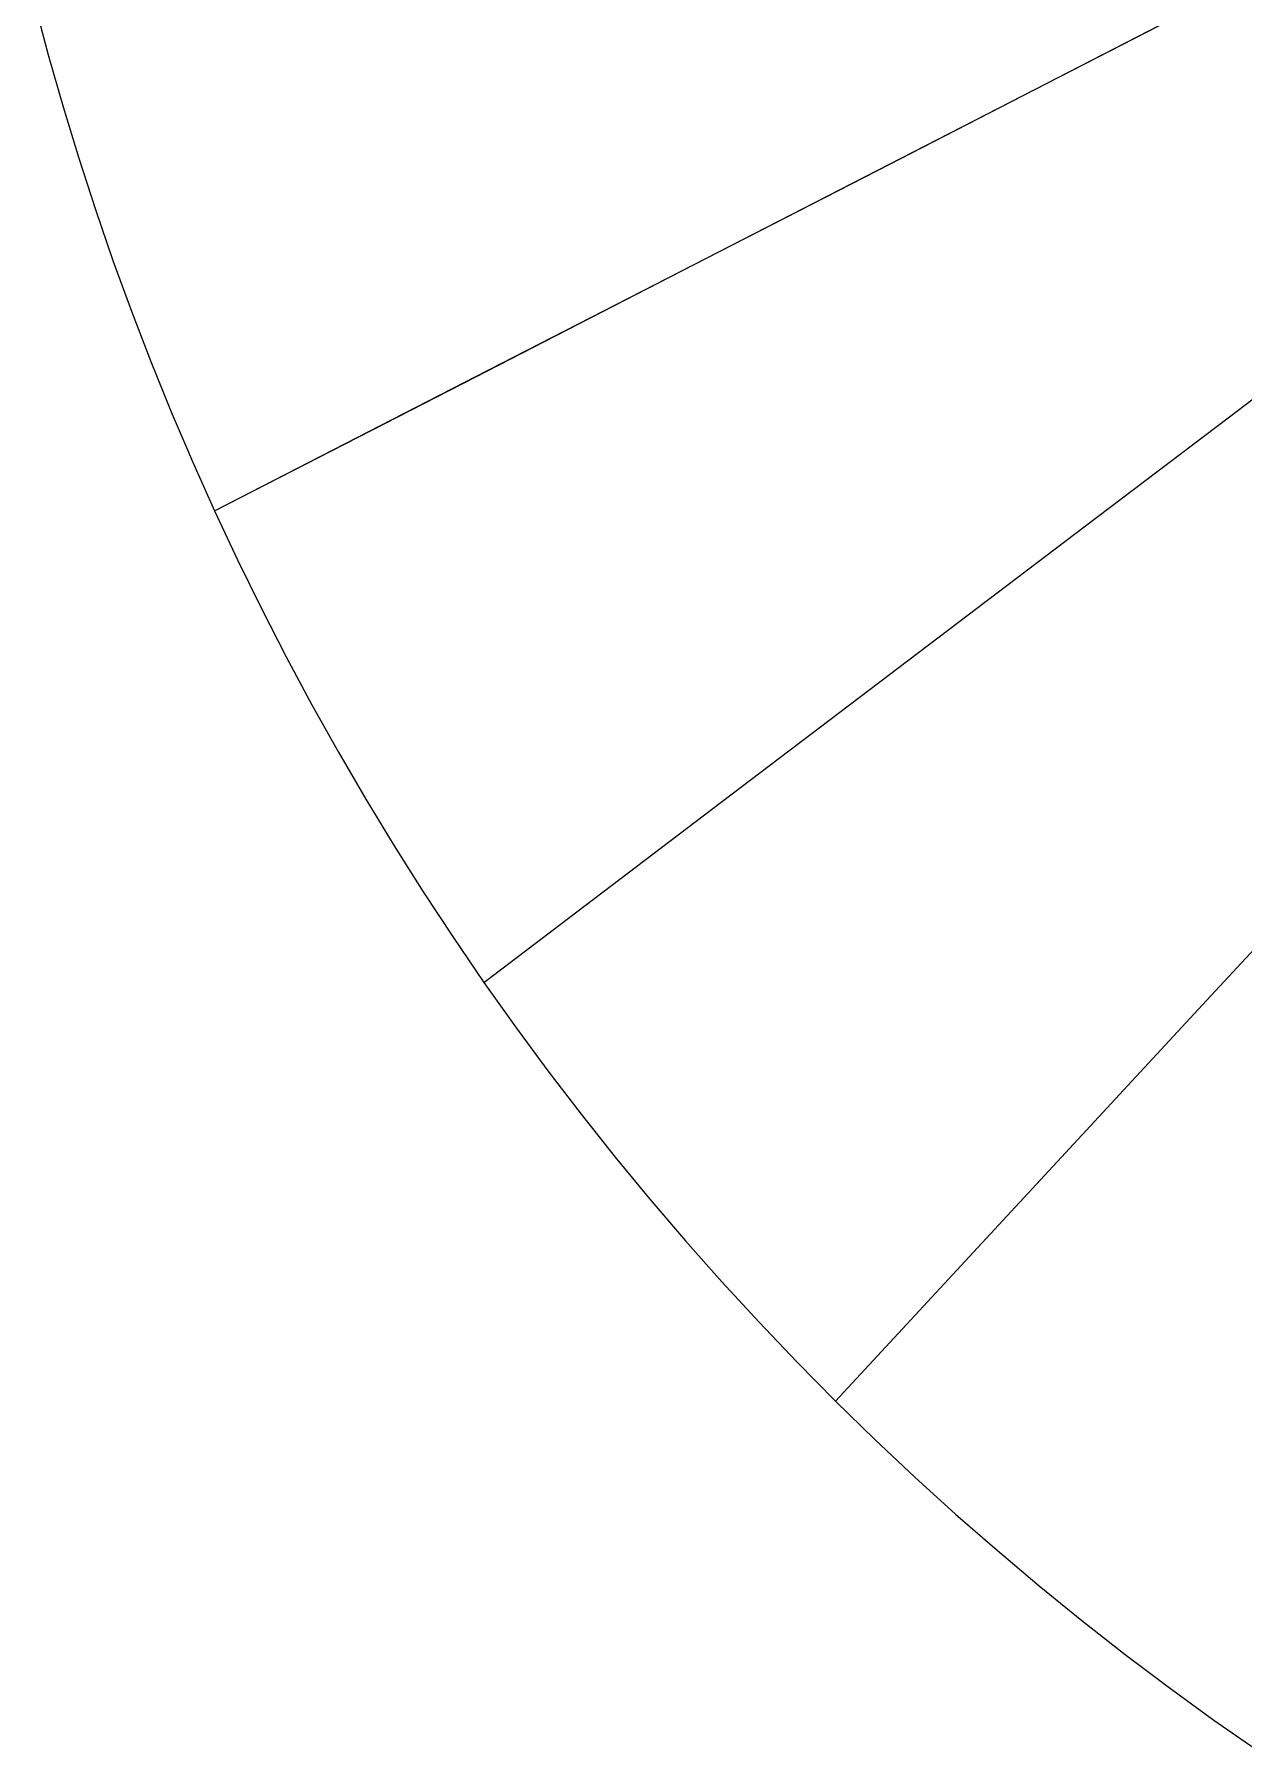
# Model space of a CAD drawing. Extents: x -36224 to 36225, y -38121 to 34420.
# Drawn here: x -35077 to -20641, y -31785 to -11282 of the extents above; entities that cross this region are included whole.
import ezdxf

# ---------------------------------------------------------------- set-up
doc = ezdxf.new("R2010")
doc.units = 0
doc.layers.add('MERIDIANS', color=7, linetype='Continuous')
doc.layers.add('PARALLELS', color=7, linetype='Continuous')

msp = doc.modelspace()

# ---------------------------------------------------------------- linework, layer by layer
at = {"layer": 'MERIDIANS'}
for p, q in [((-23132.15008, -11938.82672), (-21500.29124, -11100.52928)), ((-23131.76083, -11939.64734), (-21499.92777, -11101.29114)), ((-25014.2636, -12905.68176), (-23132.15008, -11938.82672)), ((-25013.84493, -12906.5703), (-23131.76083, -11939.64734)), ((-27210.42835, -14033.86715), (-25014.2636, -12905.68176)), ((-27209.97577, -14034.83516), (-25013.84493, -12906.5703)), ((-29808.13007, -15368.32492), (-27210.42835, -14033.86715)), ((-29807.63798, -15369.38724), (-27209.97577, -14034.83516)), ((-20826.33038, -15858.59597), (-19349.93445, -14738.31389)), ((-32927.22696, -16970.62708), (-29808.13007, -15368.32492)), ((-32926.68828, -16971.80308), (-29807.63798, -15369.38724)), ((-22530.50509, -17151.71548), (-20826.33038, -15858.59597)), ((-24520.89123, -18662.01083), (-22530.50509, -17151.71548)), ((-26877.76855, -20450.39792), (-24520.89123, -18662.01083)), ((-29711.40203, -22600.54527), (-26877.76855, -20450.39792)), ((-21031.89103, -22760.96818), (-19316.13859, -20908.70211)), ((-23065.53643, -24956.42032), (-21031.89103, -22760.96818)), ((-25513.38653, -27599.0333), (-23065.53643, -24956.42032))]:
    msp.add_line(p, q, dxfattribs=at)
at = {"layer": 'PARALLELS'}
for p, q in [((-35077.30685, -10907.6225), (-34911.73319, -11527.75654)), ((-34911.73319, -11527.75654), (-34735.07303, -12145.37278)), ((-34735.07303, -12145.37278), (-34547.35516, -12760.26745)), ((-34547.35516, -12760.26745), (-34348.6123, -13372.23673)), ((-34348.6123, -13372.23673), (-34138.88104, -13981.07678)), ((-34138.88104, -13981.07678), (-33918.20197, -14586.58386)), ((-33918.20197, -14586.58386), (-33686.61959, -15188.55438)), ((-33686.61959, -15188.55438), (-33444.18241, -15786.78502)), ((-33444.18241, -15786.78502), (-33190.94292, -16381.07278)), ((-33190.94292, -16381.07278), (-32927.22696, -16970.62708)), ((-32926.68828, -16971.80308), (-32652.28706, -17557.00985)), ((-32652.28706, -17557.00985), (-32366.99578, -18138.25559)), ((-32366.99578, -18138.25559), (-32071.15239, -18714.75152)), ((-32071.15239, -18714.75152), (-31764.82953, -19286.2976)), ((-31764.82953, -19286.2976), (-31448.1039, -19852.69466)), ((-31448.1039, -19852.69466), (-31121.05624, -20413.74447)), ((-31121.05624, -20413.74447), (-30783.77136, -20969.24986)), ((-30783.77136, -20969.24986), (-30436.3381, -21519.01478)), ((-30436.3381, -21519.01478), (-30078.84935, -22062.84442)), ((-30078.84935, -22062.84442), (-29711.40203, -22600.54527)), ((-29711.40203, -22600.54527), (-29334.09708, -23131.92525)), ((-29334.09708, -23131.92525), (-28947.03946, -23656.79378)), ((-28947.03946, -23656.79378), (-28550.33813, -24174.9619)), ((-28550.33813, -24174.9619), (-28144.10602, -24686.24232)), ((-28144.10602, -24686.24232), (-27728.46001, -25190.44955)), ((-27728.46001, -25190.44955), (-27303.52093, -25687.4)), ((-27303.52093, -25687.4), (-26869.4135, -26176.91205)), ((-26869.4135, -26176.91205), (-26426.26635, -26658.80615)), ((-26426.26635, -26658.80615), (-25974.21193, -27132.90494)), ((-25974.21193, -27132.90494), (-25513.38653, -27599.0333)), ((-25513.38653, -27599.0333), (-25043.9302, -28057.01849)), ((-25043.9302, -28057.01849), (-24565.98674, -28506.6902)), ((-24565.98674, -28506.6902), (-24079.70366, -28947.88069)), ((-24079.70366, -28947.88069), (-23585.23211, -29380.42484)), ((-23585.23211, -29380.42484), (-23082.72686, -29804.16026)), ((-23082.72686, -29804.16026), (-22572.34623, -30218.92738)), ((-22572.34623, -30218.92738), (-22054.25205, -30624.56954)), ((-22054.25205, -30624.56954), (-21528.60961, -31020.93309)), ((-21528.60961, -31020.93309), (-20995.5876, -31407.86745)), ((-20995.5876, -31407.86745), (-20455.35801, -31785.22522))]:
    msp.add_line(p, q, dxfattribs=at)

doc.saveas('drawing.dxf')
